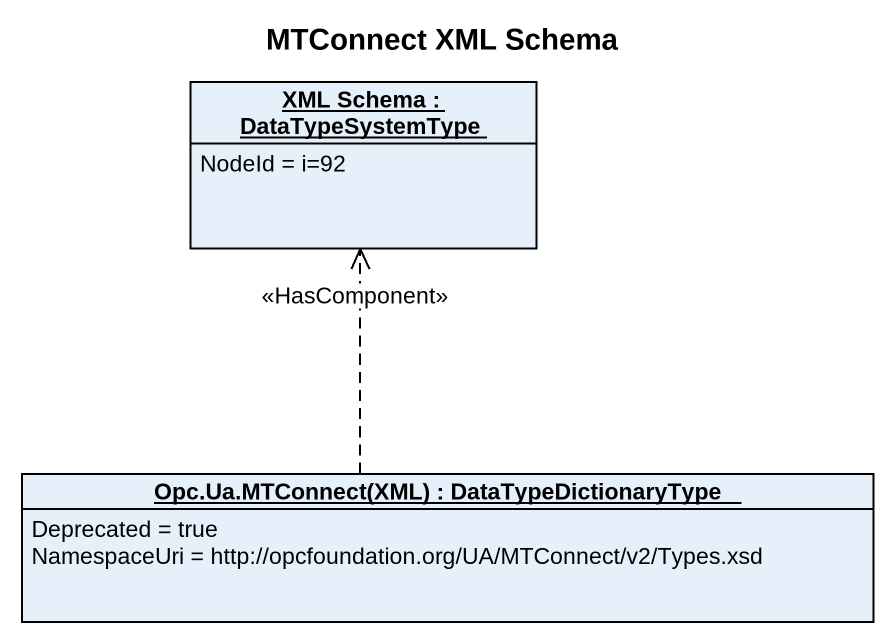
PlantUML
@startuml
title MTConnect XML Schema
hide circle
hide empty members
object "XML Schema : DataTypeSystemType" as XML_Schema {
  NodeId = i=92
}
object "Opc.Ua.MTConnect(XML) : DataTypeDictionaryType" as Opc_Ua_MTConnect_XML {
  Deprecated = true
  NamespaceUri = http://opcfoundation.org/UA/MTConnect/v2/Types.xsd
}
Opc_Ua_MTConnect_XML .up.> XML_Schema : <<HasComponent>>
@enduml
